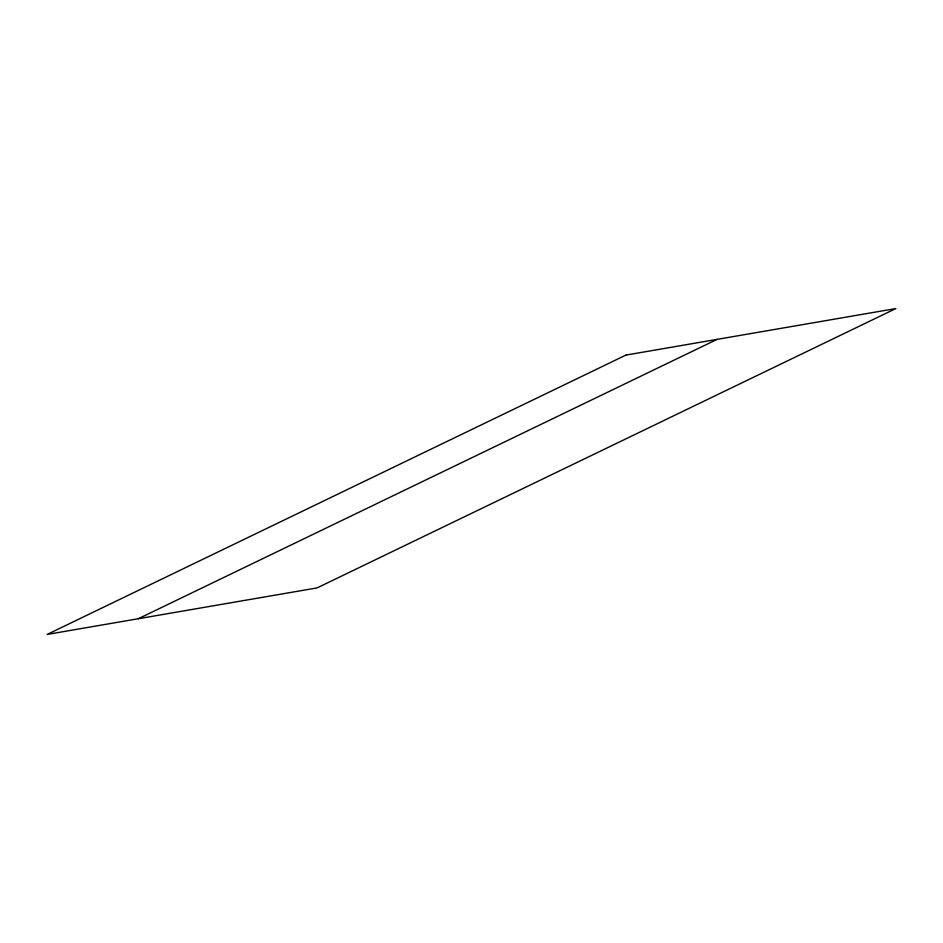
<?xml version="1.0" encoding="UTF-8"?>
<svg xmlns="http://www.w3.org/2000/svg" width="943" height="943" viewBox="0 0 943 943"><rect width="100%" height="100%" fill="white"/><g stroke="black" fill="none" stroke-linecap="round" stroke-linejoin="round"><path stroke-width="1.41" d="M138.338 618.714L717.128 339.362M625.928 355.087L47.15 634.439L317.072 587.913L895.85 308.561L625.928 355.087"/></g></svg>
